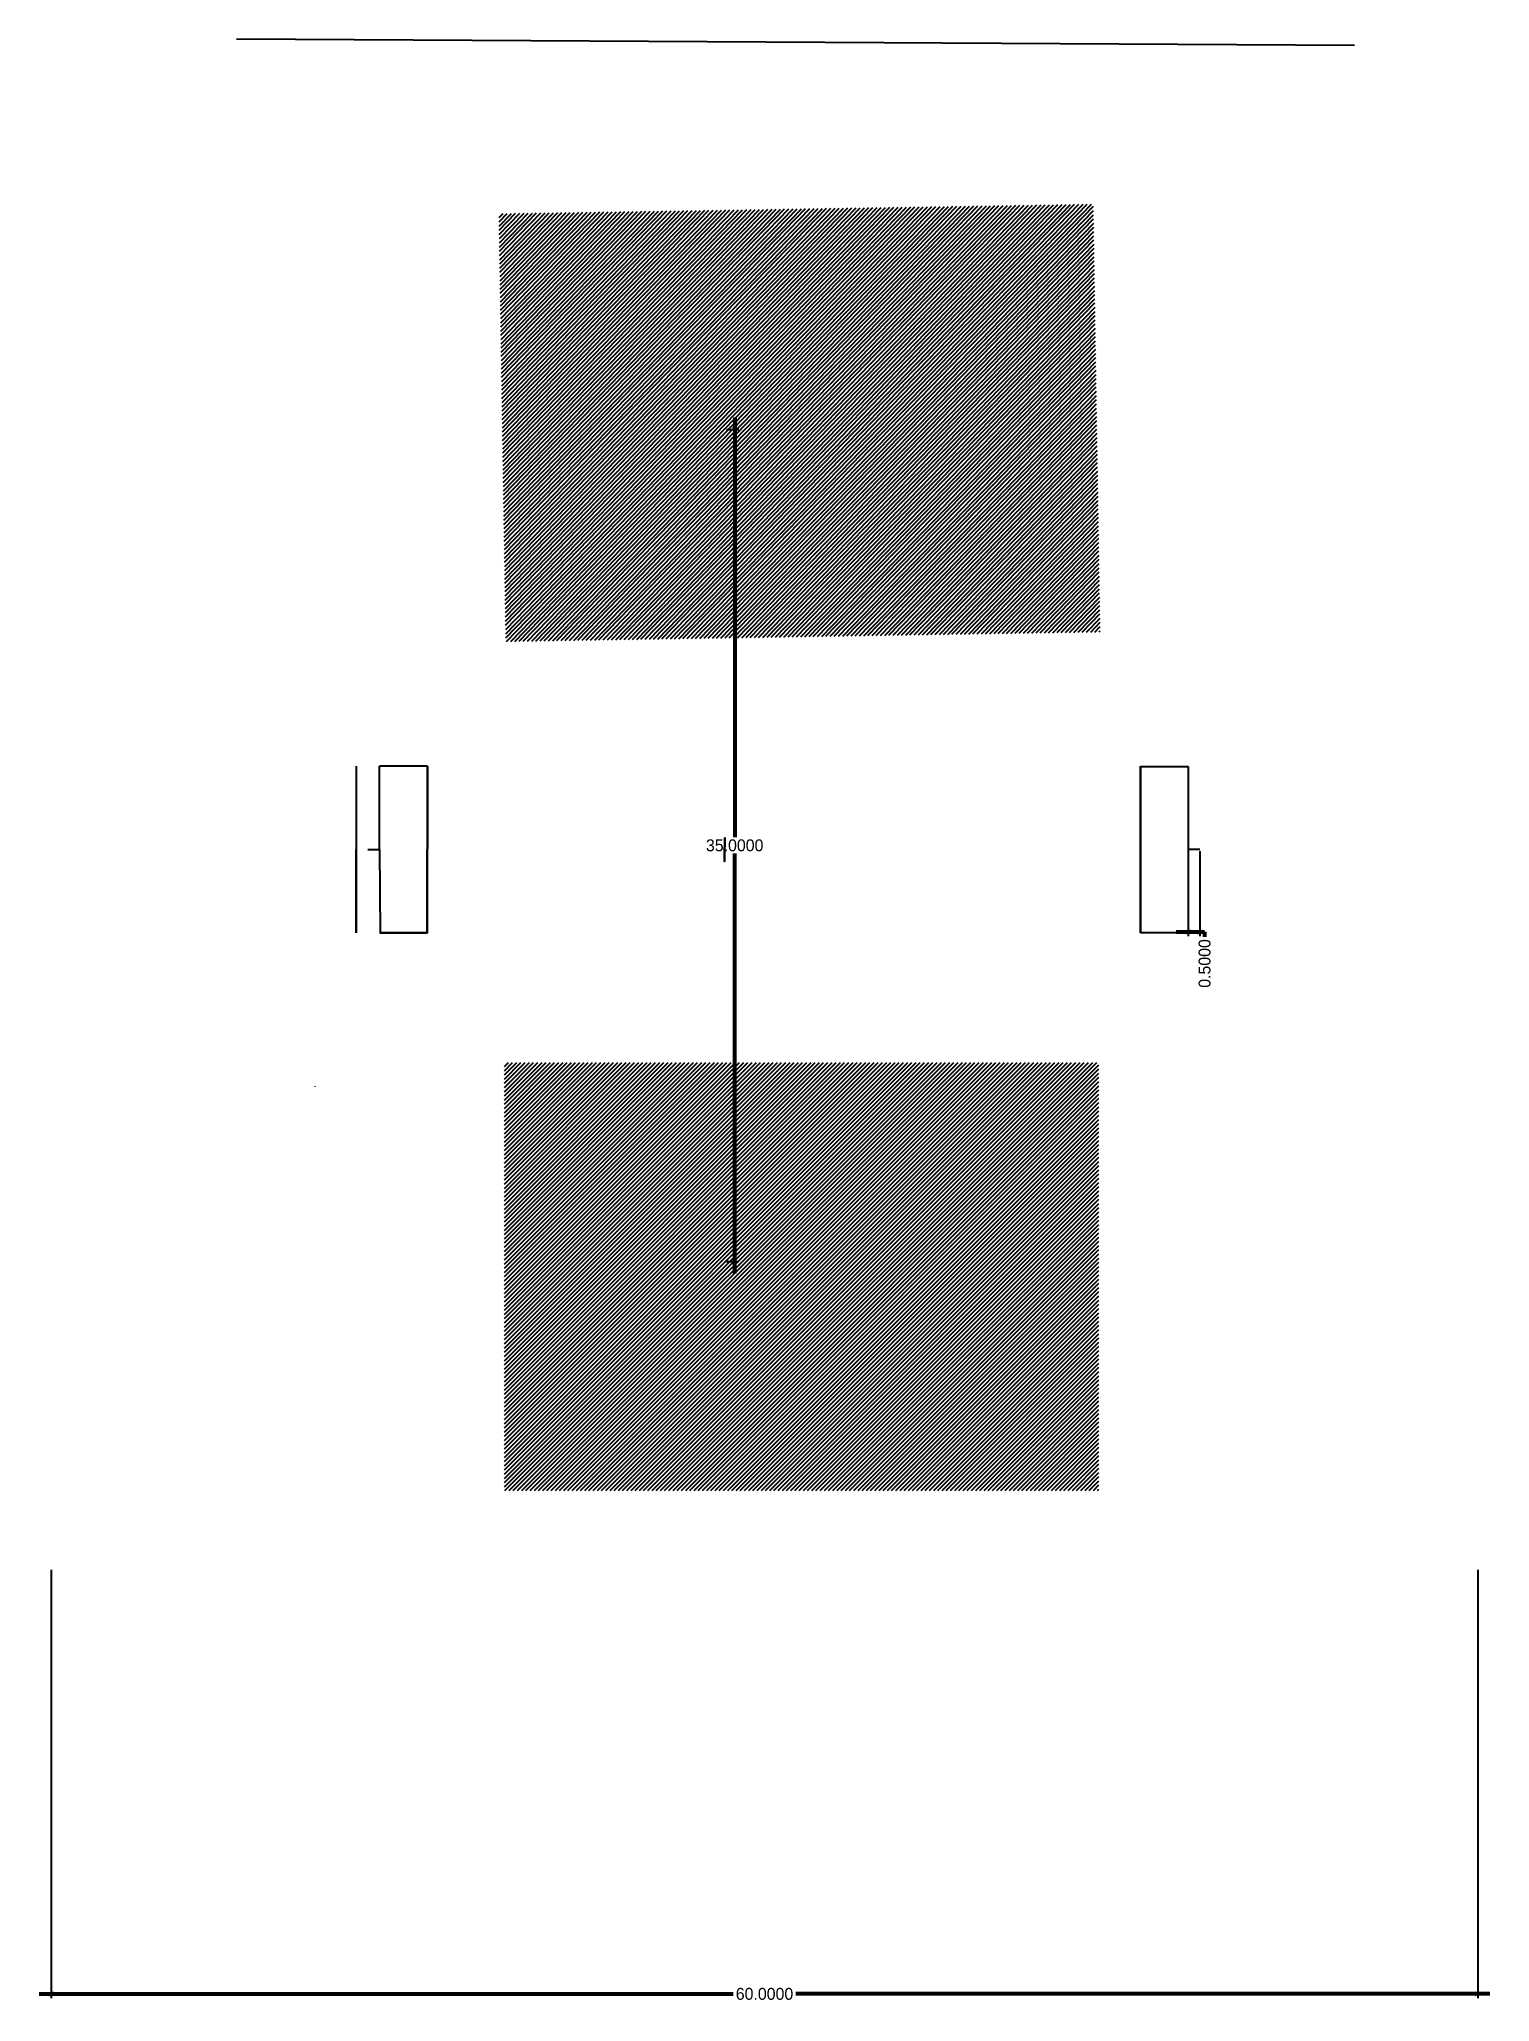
# Model space of a CAD drawing. Header units: inches. Extents: x 347 to 16634, y -36388 to -591.
# Drawn here: x 16572.5 to 16633.5, y -36388.4 to -36305.9 of the extents above.
import ezdxf

# ---------------------------------------------------------------- set-up
doc = ezdxf.new("R2010")
doc.units = ezdxf.units.IN
doc.header["$MEASUREMENT"] = 0
doc.styles.get("Standard").update_dxf_attribs({"font": 'Artifakt Element Regular.ttf', "height": 1})
doc.dimstyles.get("Standard").update_dxf_attribs({"dimtxt": 0.9, "dimasz": 0.198, "dimexe": 0.18, "dimexo": 0.0625, "dimgap": 0.09, "dimtad": 0, "dimtih": 1, "dimtoh": 1, "dimdec": 4, "dimzin": 0, "dimdsep": 46, "dimtxsty": 'Standard', "dimblk": 'ARCHTICK', "dimcen": 0.09, "dimclrd": 2, "dimclrt": 4, "dimadec": 0, "dimazin": 0, "dimtfac": 1, "dimtdec": 4, "dimtofl": 0, "dimtmove": 0, "dimatfit": 3, "dimfxl": 1, "dimtolj": 1, "dimtzin": 0, "dimlwd": 211, "dimarcsym": 0})

# ---------------------------------------------------------------- blocks, each defined once
blk = doc.blocks.new('_ArchTick')
at = {"color": 0, "linetype": 'ByBlock', "const_width": 0.15}
blk.add_lwpolyline([(-0.5, -0.5), (0.5, 0.5)], dxfattribs=at)
blk = doc.blocks.new('*D2')
at = {"color": 0, "lineweight": -2, "transparency": 16777216}
for p, q in [((16620.838, -36340.031), (16620.838, -36343.615)), ((16621.338, -36340.031), (16621.338, -36343.615))]:
    blk.add_line(p, q, dxfattribs=at)
at = {"color": 2, "lineweight": 53, "transparency": 16777216}
for p, q in [((16620.338, -36343.435), (16621.338, -36343.435)), ((16621.338, -36343.435), (16621.536, -36343.435)), ((16621.536, -36343.435), (16621.536, -36343.633))]:
    blk.add_line(p, q, dxfattribs=at)
at = {"layer": 'Defpoints', "color": 0, "transparency": 16777216}
for p in [(16620.838, -36339.968), (16621.338, -36339.968), (16621.338, -36343.435)]:
    blk.add_point(p, dxfattribs=at)
at = {"color": 2, "lineweight": 53, "transparency": 16777216, "xscale": 0.198, "yscale": 0.198, "zscale": 0.198, "rotation": 180}
blk.add_blockref('_ArchTick', (16620.838, -36343.435), dxfattribs=at)
at = {"color": 2, "lineweight": 53, "transparency": 16777216, "xscale": 0.198, "yscale": 0.198, "zscale": 0.198}
blk.add_blockref('_ArchTick', (16621.338, -36343.435), dxfattribs=at)
at = {"color": 4, "transparency": 16777216, "insert": (16621.536, -36344.76), "char_height": 0.5, "attachment_point": 5, "rotation": 90}
blk.add_mtext('\\A1;0.5000', dxfattribs=at)
blk = doc.blocks.new('*D5')
at = {"color": 2, "lineweight": 53, "transparency": 16777216}
for p, q in [((16601.773, -36321.793), (16601.773, -36339.448)), ((16601.773, -36357.793), (16601.773, -36340.139))]:
    blk.add_line(p, q, dxfattribs=at)
at = {"color": 0, "lineweight": -2, "transparency": 16777216}
for p, q in [((16601.435, -36322.293), (16601.953, -36322.293)), ((16601.435, -36357.293), (16601.953, -36357.293))]:
    blk.add_line(p, q, dxfattribs=at)
at = {"layer": 'Defpoints', "color": 0, "transparency": 16777216}
for p in [(16601.372, -36322.293), (16601.773, -36322.293), (16601.372, -36357.293)]:
    blk.add_point(p, dxfattribs=at)
at = {"color": 2, "lineweight": 53, "transparency": 16777216, "xscale": 0.198, "yscale": 0.198, "zscale": 0.198}
for p, rotation in [((16601.773, -36322.293), 90), ((16601.773, -36357.293), 270)]:
    blk.add_blockref('_ArchTick', p, dxfattribs=dict(at, rotation=rotation))
at = {"color": 4, "transparency": 16777216, "insert": (16601.773, -36339.793), "char_height": 0.5, "attachment_point": 5}
blk.add_mtext('\\A1;35.0000', dxfattribs=at)
blk = doc.blocks.new('*D8')
at = {"color": 0, "lineweight": -2, "transparency": 16777216}
for p, q in [((16573.027, -36370.261), (16573.027, -36388.283)), ((16633.027, -36370.261), (16633.027, -36388.283))]:
    blk.add_line(p, q, dxfattribs=at)
at = {"color": 2, "lineweight": 53, "transparency": 16777216}
for p, q in [((16572.527, -36388.103), (16601.704, -36388.103)), ((16633.527, -36388.103), (16604.349, -36388.103))]:
    blk.add_line(p, q, dxfattribs=at)
at = {"layer": 'Defpoints', "color": 0, "transparency": 16777216}
for p in [(16573.027, -36370.199), (16633.027, -36370.199), (16633.027, -36388.103)]:
    blk.add_point(p, dxfattribs=at)
at = {"color": 2, "lineweight": 53, "transparency": 16777216, "xscale": 0.198, "yscale": 0.198, "zscale": 0.198, "rotation": 180}
blk.add_blockref('_ArchTick', (16573.027, -36388.103), dxfattribs=at)
at = {"color": 2, "lineweight": 53, "transparency": 16777216, "xscale": 0.198, "yscale": 0.198, "zscale": 0.198}
blk.add_blockref('_ArchTick', (16633.027, -36388.103), dxfattribs=at)
at = {"color": 4, "transparency": 16777216, "insert": (16603.027, -36388.103), "char_height": 0.5, "attachment_point": 5}
blk.add_mtext('\\A1;60.0000', dxfattribs=at)

msp = doc.modelspace()

# ---------------------------------------------------------------- hatches: boundary and pattern name
h = msp.add_hatch()
h.set_pattern_fill('ANSI31', color=5, angle=0.922765)
h.set_pattern_definition([(45.922765, (15727.6077, -35271.53609), (-0.089800343, 0.086953427), [])])
h.paths.add_polyline_path([(16616.85751, -36312.81598), (16591.86075, -36313.2186), (16592.15063, -36331.21626), (16617.14739, -36330.81365)])
h = msp.add_hatch()
h.set_pattern_fill('ANSI31', color=5)
h.set_pattern_definition([(45, (15744.72061, -35293.45615), (-0.088388348, 0.088388348), [])])
h.paths.add_polyline_path([(16617.08571, -36348.922), (16592.08571, -36348.922), (16592.08571, -36366.922), (16617.08571, -36366.922)])

# ---------------------------------------------------------------- linework, layer by layer
at = {"color": 9}
for p, q in [((16627.8346, -36306.14967, 14.73739), (16580.8228, -36305.88516, 14.73739)), ((16585.85585, -36336.46508, 5.2201), (16585.85585, -36343.46508, 5.2201)), ((16588.85821, -36336.46518, -39.75925), (16586.83807, -36336.46518, -39.75925)), ((16588.85821, -36336.46518, 0.24075), (16586.83807, -36336.46518, 0.24075)), ((16586.83807, -36339.96524, -39.75925), (16586.83807, -36336.46524, -39.75925)), ((16588.83803, -36343.45943, 0.24075), (16588.85961, -36336.45946, 0.24075)), ((16588.85821, -36336.46518, 0.24075), (16588.83807, -36343.46518, 0.24075)), ((16588.85821, -36339.96518, -39.75925), (16588.85821, -36336.46518, -39.75925)), ((16618.83808, -36339.96812, -34.75925), (16618.83808, -36336.46812, -34.75925)), ((16618.83808, -36336.46812, -34.75925), (16620.83808, -36336.46812, -34.75925)), ((16618.85821, -36343.46518, 0.24075), (16618.85821, -36336.46518, 0.24075)), ((16620.83808, -36336.46812, -34.75925), (16620.83808, -36339.96812, -34.75925)), ((16585.85585, -36343.46508, 5.2201), (16585.85585, -36339.96508, 5.2201)), ((16586.33808, -36339.96812, -39.75925), (16586.83807, -36339.96524, -39.75925)), ((16586.83807, -36339.96524, -39.75925), (16586.85821, -36343.46518, -39.75925)), ((16588.85821, -36343.46518, -39.75925), (16588.85821, -36339.96518, -39.75925)), ((16618.83808, -36343.46812, -34.75925), (16618.83808, -36339.96812, -34.75925)), ((16621.33808, -36339.96812, -34.75925), (16620.83808, -36339.96812, -34.75925)), ((16620.83808, -36339.96812, -34.75925), (16620.83808, -36343.46812, -34.75925)), ((16586.83804, -36343.45367, 0.24075), (16588.83803, -36343.45943, 0.24075)), ((16586.85821, -36343.46518, -39.75925), (16588.85821, -36343.46518, -39.75925)), ((16620.83808, -36343.46812, -34.75925), (16618.83808, -36343.46812, -34.75925)), ((16584.12303, -36349.9294), (16584.12303, -36349.95105))]:
    msp.add_line(p, q, dxfattribs=at)
at = {"color": 9, "extrusion": (-1, 0, 0)}
for p, q in [((16618.83808, -36336.46812, 0.24075), (16620.83808, -36336.46812, 0.24075)), ((16618.85821, -36343.46812, 0.24075), (16618.83808, -36336.46812, 0.24075)), ((16620.83808, -36343.46812, 0.24075), (16618.85821, -36343.46812, 0.24075))]:
    msp.add_line(p, q, dxfattribs=at)
at = {"color": 9, "extrusion": (0.999961, -0.008678, 0.001307)}
msp.add_circle((-36194.53234, -19.39082, 16916.07338), 0.5, dxfattribs=at)

# ---------------------------------------------------------------- dimensions: what is measured, and where the dimension line sits
at = {"color": 9}
for base, p1, p2, angle, picture, middle in [((16601.7732, -36322.2935, -34.75925), (16601.37205, -36357.2935, -34.75925), (16601.37205, -36322.2935, -34.75925), 90, '*D5', (16601.7732, -36339.7935, -34.75925)), ((16621.33808, -36343.43474, -34.75925), (16620.83808, -36339.96812, -34.75925), (16621.33808, -36339.96812, -34.75925), 180, '*D2', (16621.53608, -36344.75975, -34.75925))]:
    dim = msp.add_linear_dim(base=base, p1=p1, p2=p2, angle=angle, dimstyle='Standard', override={"dimtxt": 2, "dimdle": 0.5, "dimlwd": 53}, dxfattribs=at)
    dim.commit()
    dim.dimension.update_dxf_attribs({"geometry": picture, "text_midpoint": middle})
dim = msp.add_linear_dim(base=(16633.02671, -36388.10326, -44.72138), p1=(16573.02671, -36370.19883, -44.72138), p2=(16633.02671, -36370.19883, -44.72138), dimstyle='Standard', override={"dimtxt": 2, "dimdle": 0.5, "dimlwd": 53}, dxfattribs=at)
dim.commit()
dim.dimension.update_dxf_attribs({"geometry": '*D8', "text_midpoint": (16603.02671, -36388.10326, -44.72138)})

doc.saveas('drawing.dxf')
